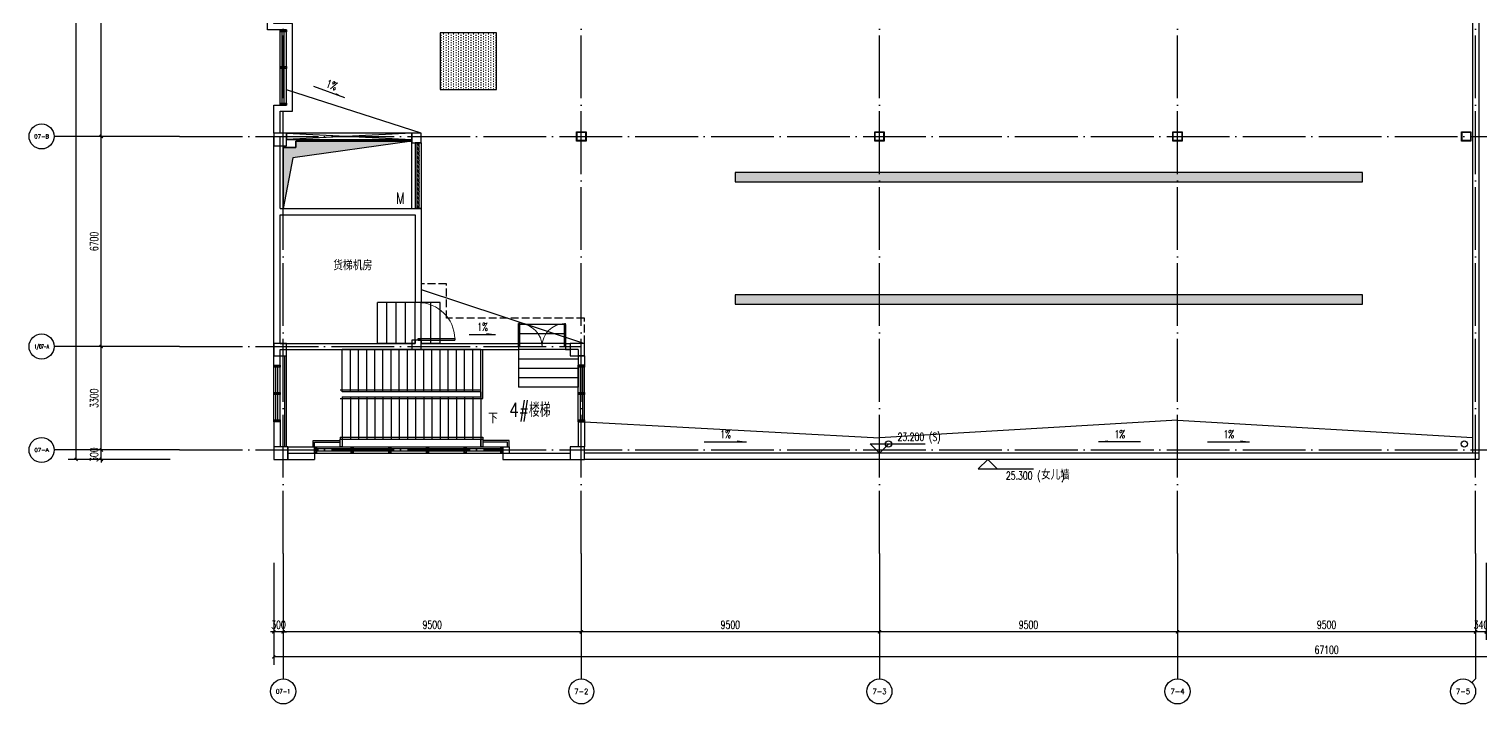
# Model space of a CAD drawing. Extents: x -621157 to 1764546, y -106808 to 741893.
# Drawn here: x 191900 to 238170, y 391900 to 413425 of the extents above; entities that cross this region are included whole.
import ezdxf
from ezdxf.enums import TextEntityAlignment as Align

# ---------------------------------------------------------------- set-up
doc = ezdxf.new("R2010")
doc.units = 0
doc.header["$LTSCALE"] = 1000
doc.header["$MEASUREMENT"] = 0
doc.linetypes.add('XREF-A-101-平面图_t3$0$DASH', pattern=[0.35, 0.25, -0.1])
doc.linetypes.add('XREF-A-101-平面图_t3$0$DOTE', pattern=[2.42, 2, -0.2, 0.02, -0.2])
for name, color, linetype in [('0-底图', 7, 'Continuous'), ('AXIS_TEXT', 7, 'Continuous'), ('XREF-A-101-平面图_t3$0$A-ABOVE', 8, 'XREF-A-101-平面图_t3$0$DASH'), ('XREF-A-101-平面图_t3$0$A-COLUMN', 8, 'Continuous'), ('XREF-A-101-平面图_t3$0$A-CURTWALL', 8, 'Continuous'), ('XREF-A-101-平面图_t3$0$A-DIM_ELEV', 8, 'Continuous'), ('XREF-A-101-平面图_t3$0$A-DOTE', 8, 'Continuous'), ('XREF-A-101-平面图_t3$0$A-GROUND', 8, 'Continuous'), ('XREF-A-101-平面图_t3$0$A-LEAD-AROW', 8, 'Continuous'), ('XREF-A-101-平面图_t3$0$A-PUB_HATCH', 8, 'Continuous'), ('XREF-A-101-平面图_t3$0$A-RAIL', 8, 'Continuous'), ('XREF-A-101-平面图_t3$0$A-ROOF', 8, 'Continuous'), ('XREF-A-101-平面图_t3$0$A-roof-water', 8, 'Continuous'), ('XREF-A-101-平面图_t3$0$A-ROOM-CH', 8, 'Continuous'), ('XREF-A-101-平面图_t3$0$A-STAIR', 8, 'Continuous'), ('XREF-A-101-平面图_t3$0$A-WALL-FILL', 8, 'Continuous'), ('XREF-A-101-平面图_t3$0$A-WINDOW', 8, 'Continuous'), ('XREF-A-101-平面图_t3$0$AXIS', 8, 'Continuous'), ('XREF-A-101-平面图_t3$0$COLU_DIM', 8, 'Continuous'), ('XREF-A-101-平面图_t3$0$DIM_SYMB', 8, 'Continuous'), ('XREF-A-101-平面图_t3$0$HANDRAIL', 8, 'Continuous'), ('XREF-A-101-平面图_t3$0$M-HOLE', 8, 'Continuous'), ('XREF-A-101-平面图_t3$0$P-投影', 8, 'Continuous'), ('XREF-A-101-平面图_t3$0$PUB_TEXT', 8, 'Continuous'), ('XREF-A-101-平面图_t3$0$SS-COLUMN', 8, 'Continuous'), ('XREF-A-101-平面图_t3$0$STAIR', 8, 'Continuous')]:
    doc.layers.add(name, color=color, linetype=linetype)
doc.styles.add('COMPLEX', font='COMPLEX')
doc.styles.add('XREF-A-101-平面图_t3$0$-HZDXCROMANS', font='ROMANS.shx', dxfattribs={"bigfont": 'HZDXC.shx'})
doc.styles.add('XREF-A-101-平面图_t3$0$_TCH_DIM', font='SIMPLEX', dxfattribs={"bigfont": 'GBCBIG'})
doc.styles.add('XREF-A-101-平面图_t3$0$A-AXIS-LABEL', font='COMPLEX', dxfattribs={"bigfont": 'GBCBIG'})
doc.styles.add('XREF-A-101-平面图_t3$0$A-DIM_T3', font='SIMPLEX', dxfattribs={"width": 0.705882, "bigfont": 'GBCBIG'})
doc.styles.add('XREF-A-101-平面图_t3$0$A-STANDARD', font='SIMPLEX', dxfattribs={"bigfont": 'GBCBIG'})
doc.styles.add('XREF-A-101-平面图_t3$0$hzdxcROMANS', font='ROMANS', dxfattribs={"width": 0.8, "bigfont": 'HZDXC'})
doc.dimstyles.new('XREF-A-101-平面图_t3$0$A-DIM-100', dxfattribs={"dimscale": 100, "dimtxt": 2.55, "dimasz": 1, "dimexe": 2.5, "dimexo": 3, "dimgap": 1, "dimtad": 1, "dimdec": 0, "dimzin": 0, "dimdsep": 46, "dimtxsty": 'XREF-A-101-平面图_t3$0$A-DIM_T3', "dimblk": 'XREF-A-101-平面图_t3$0$_ArchTick', "dimcen": 0.09, "dimclrt": 7, "dimazin": 2, "dimtfac": 1, "dimtdec": 0, "dimtix": 1, "dimtmove": 2, "dimatfit": 3, "dimfxl": 0, "dimtolj": 1, "dimtzin": 0, "dimarcsym": 0})

# ---------------------------------------------------------------- blocks, each defined once
blk = doc.blocks.new('XREF-A-101-平面图_t3$0$ROOM')
at = {"layer": 'XREF-A-101-平面图_t3$0$A-ROOM-CH', "style": 'XREF-A-101-平面图_t3$0$-HZDXCROMANS', "width": 0.6}
for tag, p in [('中文房间名称', (0, -1000)), ('英文房间名称', (0, -1500))]:
    blk.add_attdef(tag, text='', height=300, dxfattribs=at).set_placement(p, align=Align.CENTER)
blk = doc.blocks.new('XREF-A-101-平面图_t3$0$柱网RF')
at = {"layer": 'XREF-A-101-平面图_t3$0$A-COLUMN'}
for points in [[(-300, -30300), (100, -30300), (100, -29900), (-300, -29900)], [(4100, -30200), (4400, -30200), (4400, -29900), (4100, -29900)], [(4100, -36800), (4400, -36800), (4400, -36500), (4100, -36500)], [(-300, -37000), (100, -37000), (100, -36600), (-300, -36600)], [(9150, -37000), (9600, -37000), (9600, -36600), (9150, -36600)], [(-300, -40300), (150, -40300), (150, -39900), (-300, -39900)], [(9150, -40300), (9600, -40300), (9600, -39900), (9150, -39900)]]:
    blk.add_lwpolyline(points, close=True, dxfattribs=at)
blk = doc.blocks.new('XREF-A-101-平面图_t3$0$G$C869EB286')
at = {"layer": 'XREF-A-101-平面图_t3$0$A-WINDOW'}
h = blk.add_hatch(dxfattribs=at)
h.set_pattern_fill('ANSI31', color=256, scale=25)
h.set_pattern_definition([(45, (-143.957, -89940), (-28.0633, 28.0633), [])])
h.paths.add_polyline_path([(0, 60), (200, 60), (200, 0), (0, 0)])
blk.add_lwpolyline([(0, 60), (200, 60), (200, 0), (0, 0)], close=True, dxfattribs=at)
blk = doc.blocks.new('XREF-A-101-平面图_t3$0$G$CF108A83B')
at = {"layer": 'XREF-A-101-平面图_t3$0$DIM_SYMB'}
blk.add_lwpolyline([(6430, 1025, 0, 0, 0), (890, 1025, 0, 0, 0), (890, 2525, 0, 0, 0), (5870, 2525, 80, 0, 0), (6170, 2525, 0, 0, 0)], format="xyseb", dxfattribs=at)
at = {"layer": 'XREF-A-101-平面图_t3$0$HANDRAIL'}
for p, q in [((1820, 410), (6360, 410)), ((1820, 410), (1820, 350)), ((1820, 350), (6360, 350)), ((6360, 410), (6360, 350))]:
    blk.add_line(p, q, dxfattribs=at)
for points in [[(1820, 350), (1880, 350), (1880, 100), (1820, 100)], [(6300, 350), (6360, 350), (6360, 100), (6300, 100)]]:
    blk.add_lwpolyline(points, close=True, dxfattribs=at)
at = {"layer": 'XREF-A-101-平面图_t3$0$STAIR'}
for p, q in [((6300, 3200), (1880, 3200)), ((1880, 1850), (1880, 3200)), ((2140, 1850), (2140, 3200)), ((2400, 1850), (2400, 3200)), ((2660, 1850), (2660, 3200)), ((2920, 1850), (2920, 3200)), ((3180, 1850), (3180, 3200)), ((3440, 1850), (3440, 3200)), ((3700, 1850), (3700, 3200)), ((3960, 1850), (3960, 3200)), ((4220, 1850), (4220, 3200)), ((4480, 1850), (4480, 3200)), ((4740, 1850), (4740, 3200)), ((5000, 1850), (5000, 3200)), ((5260, 1850), (5260, 3200)), ((5520, 1850), (5520, 3200)), ((5780, 1850), (5780, 3200)), ((6040, 1850), (6040, 3200)), ((6300, 1850), (6300, 3200)), ((6300, 1700), (6300, 3200)), ((6360, 1640), (6360, 3200)), ((6300, 1910), (1820, 1910)), ((6300, 1850), (6300, 1910)), ((1820, 1640), (6360, 1640)), ((6300, 1850), (1880, 1850)), ((6300, 1850), (1880, 1850)), ((1880, 1700), (6300, 1700)), ((1880, 1700), (1880, 350)), ((1880, 1700), (6300, 1700)), ((2140, 1700), (2140, 350)), ((2400, 1700), (2400, 350)), ((2660, 1700), (2660, 350)), ((2920, 1700), (2920, 350)), ((3180, 1700), (3180, 350)), ((3440, 1700), (3440, 350)), ((3700, 1700), (3700, 350)), ((3960, 1700), (3960, 350)), ((4220, 1700), (4220, 350)), ((4480, 1700), (4480, 350)), ((4740, 1700), (4740, 350)), ((5000, 1700), (5000, 350)), ((5260, 1700), (5260, 350)), ((5520, 1700), (5520, 350)), ((5780, 1700), (5780, 350)), ((6040, 1700), (6040, 350)), ((6300, 1850), (6300, 1700)), ((6300, 1700), (6300, 350)), ((1880, 350), (6300, 350))]:
    blk.add_line(p, q, dxfattribs=at)
blk.add_lwpolyline([(6300, 350), (6300, 100)], dxfattribs=at)
at = {"layer": 'XREF-A-101-平面图_t3$0$PUB_TEXT', "style": 'XREF-A-101-平面图_t3$0$_TCH_DIM'}
blk.add_text('下', height=338, dxfattribs=at).set_placement((6535, 850))
blk = doc.blocks.new('XREF-A-101-平面图_t3$0$_ArchTick')
at = {"color": 0, "linetype": 'ByBlock', "const_width": 0.4}
blk.add_lwpolyline([(-0.5, -0.5), (0.5, 0.5)], dxfattribs=at)
blk = doc.blocks.new('*D25464')
at = {"layer": 'Defpoints', "color": 0}
for p in [(-5800, 0), (-3300, 0), (-3300, -300)]:
    blk.add_point(p, dxfattribs=at)
at = {"layer": 'XREF-A-101-平面图_t3$0$AXIS', "color": 0, "lineweight": -2}
for p, q in [((-3600, 0), (-6050, 0)), ((-5800, 0), (-5800, 100)), ((-5800, -300), (-5800, 0)), ((-3600, -300), (-6050, -300)), ((-5800, -300), (-5800, -400))]:
    blk.add_line(p, q, dxfattribs=at)
at = {"layer": 'XREF-A-101-平面图_t3$0$AXIS', "color": 0, "linetype": 'ByBlock', "lineweight": -2, "xscale": 100, "yscale": 100, "zscale": 100}
for p, rotation in [((-5800, 0), 270), ((-5800, -300), 90)]:
    blk.add_blockref('XREF-A-101-平面图_t3$0$_ArchTick', p, dxfattribs=dict(at, rotation=rotation))
at = {"layer": 'XREF-A-101-平面图_t3$0$AXIS', "color": 7, "insert": (-6028, -150), "char_height": 255, "attachment_point": 5, "rotation": 90, "style": 'XREF-A-101-平面图_t3$0$A-DIM_T3'}
blk.add_mtext('\\A1;300', dxfattribs=at)
blk = doc.blocks.new('*D25465')
at = {"layer": 'Defpoints', "color": 0}
for p in [(-5800, 3300), (-3300, 3300), (-3300, 0)]:
    blk.add_point(p, dxfattribs=at)
at = {"layer": 'XREF-A-101-平面图_t3$0$AXIS', "color": 0, "lineweight": -2}
for p, q in [((-3600, 3300), (-6050, 3300)), ((-5800, 0), (-5800, 3300)), ((-3600, 0), (-6050, 0))]:
    blk.add_line(p, q, dxfattribs=at)
at = {"layer": 'XREF-A-101-平面图_t3$0$AXIS', "color": 0, "linetype": 'ByBlock', "lineweight": -2, "xscale": 100, "yscale": 100, "zscale": 100}
for p, rotation in [((-5800, 3300), 90), ((-5800, 0), 270)]:
    blk.add_blockref('XREF-A-101-平面图_t3$0$_ArchTick', p, dxfattribs=dict(at, rotation=rotation))
at = {"layer": 'XREF-A-101-平面图_t3$0$AXIS', "color": 7, "insert": (-6028, 1650), "char_height": 255, "attachment_point": 5, "rotation": 90, "style": 'XREF-A-101-平面图_t3$0$A-DIM_T3'}
blk.add_mtext('\\A1;3300', dxfattribs=at)
blk = doc.blocks.new('*D25466')
at = {"layer": 'Defpoints', "color": 0}
for p in [(-5800, 10000), (-3300, 10000), (-3300, 3300)]:
    blk.add_point(p, dxfattribs=at)
at = {"layer": 'XREF-A-101-平面图_t3$0$AXIS', "color": 0, "lineweight": -2}
for p, q in [((-3600, 10000), (-6050, 10000)), ((-5800, 3300), (-5800, 10000)), ((-3600, 3300), (-6050, 3300))]:
    blk.add_line(p, q, dxfattribs=at)
at = {"layer": 'XREF-A-101-平面图_t3$0$AXIS', "color": 0, "linetype": 'ByBlock', "lineweight": -2, "xscale": 100, "yscale": 100, "zscale": 100}
for p, rotation in [((-5800, 10000), 90), ((-5800, 3300), 270)]:
    blk.add_blockref('XREF-A-101-平面图_t3$0$_ArchTick', p, dxfattribs=dict(at, rotation=rotation))
at = {"layer": 'XREF-A-101-平面图_t3$0$AXIS', "color": 7, "insert": (-6028, 6650), "char_height": 255, "attachment_point": 5, "rotation": 90, "style": 'XREF-A-101-平面图_t3$0$A-DIM_T3'}
blk.add_mtext('\\A1;6700', dxfattribs=at)
blk = doc.blocks.new('*D25467')
at = {"layer": 'Defpoints', "color": 0}
for p in [(-5800, 20000), (-3300, 20000), (-3300, 10000)]:
    blk.add_point(p, dxfattribs=at)
at = {"layer": 'XREF-A-101-平面图_t3$0$AXIS', "color": 0, "lineweight": -2}
for p, q in [((-3600, 20000), (-6050, 20000)), ((-5800, 10000), (-5800, 20000)), ((-3600, 10000), (-6050, 10000))]:
    blk.add_line(p, q, dxfattribs=at)
at = {"layer": 'XREF-A-101-平面图_t3$0$AXIS', "color": 0, "linetype": 'ByBlock', "lineweight": -2, "xscale": 100, "yscale": 100, "zscale": 100}
for p, rotation in [((-5800, 20000), 90), ((-5800, 10000), 270)]:
    blk.add_blockref('XREF-A-101-平面图_t3$0$_ArchTick', p, dxfattribs=dict(at, rotation=rotation))
at = {"layer": 'XREF-A-101-平面图_t3$0$AXIS', "color": 7, "insert": (-6028, 15000), "char_height": 255, "attachment_point": 5, "rotation": 90, "style": 'XREF-A-101-平面图_t3$0$A-DIM_T3'}
blk.add_mtext('\\A1;10000', dxfattribs=at)
blk = doc.blocks.new('_AXISO')
blk.add_circle((0, 0), 0.5)
at = {"layer": 'AXIS_TEXT', "style": 'COMPLEX'}
blk.add_attdef('A', text='', height=0.56, dxfattribs=at).set_placement((-0.25, -0.28), (0.25, -0.28), align=Align.FIT)
blk = doc.blocks.new('*D25474')
at = {"layer": 'Defpoints', "color": 0}
for p in [(-6600, 40500), (-3300, 40500), (-3300, -300)]:
    blk.add_point(p, dxfattribs=at)
at = {"layer": 'XREF-A-101-平面图_t3$0$AXIS', "color": 0, "lineweight": -2}
for p, q in [((-3600, 40500), (-6850, 40500)), ((-6600, -300), (-6600, 40500)), ((-3600, -300), (-6850, -300))]:
    blk.add_line(p, q, dxfattribs=at)
at = {"layer": 'XREF-A-101-平面图_t3$0$AXIS', "color": 0, "linetype": 'ByBlock', "lineweight": -2, "xscale": 100, "yscale": 100, "zscale": 100}
for p, rotation in [((-6600, 40500), 90), ((-6600, -300), 270)]:
    blk.add_blockref('XREF-A-101-平面图_t3$0$_ArchTick', p, dxfattribs=dict(at, rotation=rotation))
at = {"layer": 'XREF-A-101-平面图_t3$0$AXIS', "color": 7, "insert": (-6828, 20100), "char_height": 255, "attachment_point": 5, "rotation": 90, "style": 'XREF-A-101-平面图_t3$0$A-DIM_T3'}
blk.add_mtext('\\A1;40800', dxfattribs=at)
blk = doc.blocks.new('*D25488')
at = {"layer": 'Defpoints', "color": 0}
for p in [(38000, -3300), (38340, -3300), (38000, -5800)]:
    blk.add_point(p, dxfattribs=at)
at = {"layer": 'XREF-A-101-平面图_t3$0$AXIS', "color": 0, "lineweight": -2}
for p, q in [((38000, -3600), (38000, -6050)), ((38340, -3600), (38340, -6050)), ((38000, -5800), (37900, -5800)), ((38340, -5800), (38000, -5800)), ((38340, -5800), (38440, -5800))]:
    blk.add_line(p, q, dxfattribs=at)
at = {"layer": 'XREF-A-101-平面图_t3$0$AXIS', "color": 0, "linetype": 'ByBlock', "lineweight": -2, "xscale": 100, "yscale": 100, "zscale": 100}
blk.add_blockref('XREF-A-101-平面图_t3$0$_ArchTick', (38000, -5800), dxfattribs=at)
at = {"layer": 'XREF-A-101-平面图_t3$0$AXIS', "color": 0, "linetype": 'ByBlock', "lineweight": -2, "xscale": 100, "yscale": 100, "zscale": 100, "rotation": 180}
blk.add_blockref('XREF-A-101-平面图_t3$0$_ArchTick', (38340, -5800), dxfattribs=at)
at = {"layer": 'XREF-A-101-平面图_t3$0$AXIS', "color": 7, "insert": (38170, -5573), "char_height": 255, "attachment_point": 5, "style": 'XREF-A-101-平面图_t3$0$A-DIM_T3'}
blk.add_mtext('\\A1;340', dxfattribs=at)
blk = doc.blocks.new('*D25489')
at = {"layer": 'Defpoints', "color": 0}
for p in [(28500, -3300), (38000, -3300), (28500, -5800)]:
    blk.add_point(p, dxfattribs=at)
at = {"layer": 'XREF-A-101-平面图_t3$0$AXIS', "color": 0, "lineweight": -2}
for p, q in [((28500, -3600), (28500, -6050)), ((38000, -3600), (38000, -6050)), ((38000, -5800), (28500, -5800))]:
    blk.add_line(p, q, dxfattribs=at)
at = {"layer": 'XREF-A-101-平面图_t3$0$AXIS', "color": 0, "linetype": 'ByBlock', "lineweight": -2, "xscale": 100, "yscale": 100, "zscale": 100, "rotation": 180}
blk.add_blockref('XREF-A-101-平面图_t3$0$_ArchTick', (28500, -5800), dxfattribs=at)
at = {"layer": 'XREF-A-101-平面图_t3$0$AXIS', "color": 0, "linetype": 'ByBlock', "lineweight": -2, "xscale": 100, "yscale": 100, "zscale": 100}
blk.add_blockref('XREF-A-101-平面图_t3$0$_ArchTick', (38000, -5800), dxfattribs=at)
at = {"layer": 'XREF-A-101-平面图_t3$0$AXIS', "color": 7, "insert": (33250, -5573), "char_height": 255, "attachment_point": 5, "style": 'XREF-A-101-平面图_t3$0$A-DIM_T3'}
blk.add_mtext('\\A1;9500', dxfattribs=at)
blk = doc.blocks.new('*D25490')
at = {"layer": 'Defpoints', "color": 0}
for p in [(19000, -3300), (28500, -3300), (19000, -5800)]:
    blk.add_point(p, dxfattribs=at)
at = {"layer": 'XREF-A-101-平面图_t3$0$AXIS', "color": 0, "lineweight": -2}
for p, q in [((19000, -3600), (19000, -6050)), ((28500, -3600), (28500, -6050)), ((28500, -5800), (19000, -5800))]:
    blk.add_line(p, q, dxfattribs=at)
at = {"layer": 'XREF-A-101-平面图_t3$0$AXIS', "color": 0, "linetype": 'ByBlock', "lineweight": -2, "xscale": 100, "yscale": 100, "zscale": 100, "rotation": 180}
blk.add_blockref('XREF-A-101-平面图_t3$0$_ArchTick', (19000, -5800), dxfattribs=at)
at = {"layer": 'XREF-A-101-平面图_t3$0$AXIS', "color": 0, "linetype": 'ByBlock', "lineweight": -2, "xscale": 100, "yscale": 100, "zscale": 100}
blk.add_blockref('XREF-A-101-平面图_t3$0$_ArchTick', (28500, -5800), dxfattribs=at)
at = {"layer": 'XREF-A-101-平面图_t3$0$AXIS', "color": 7, "insert": (23750, -5573), "char_height": 255, "attachment_point": 5, "style": 'XREF-A-101-平面图_t3$0$A-DIM_T3'}
blk.add_mtext('\\A1;9500', dxfattribs=at)
blk = doc.blocks.new('*D25491')
at = {"layer": 'Defpoints', "color": 0}
for p in [(9500, -3300), (19000, -3300), (9500, -5800)]:
    blk.add_point(p, dxfattribs=at)
at = {"layer": 'XREF-A-101-平面图_t3$0$AXIS', "color": 0, "lineweight": -2}
for p, q in [((9500, -3600), (9500, -6050)), ((19000, -3600), (19000, -6050)), ((19000, -5800), (9500, -5800))]:
    blk.add_line(p, q, dxfattribs=at)
at = {"layer": 'XREF-A-101-平面图_t3$0$AXIS', "color": 0, "linetype": 'ByBlock', "lineweight": -2, "xscale": 100, "yscale": 100, "zscale": 100, "rotation": 180}
blk.add_blockref('XREF-A-101-平面图_t3$0$_ArchTick', (9500, -5800), dxfattribs=at)
at = {"layer": 'XREF-A-101-平面图_t3$0$AXIS', "color": 0, "linetype": 'ByBlock', "lineweight": -2, "xscale": 100, "yscale": 100, "zscale": 100}
blk.add_blockref('XREF-A-101-平面图_t3$0$_ArchTick', (19000, -5800), dxfattribs=at)
at = {"layer": 'XREF-A-101-平面图_t3$0$AXIS', "color": 7, "insert": (14250, -5573), "char_height": 255, "attachment_point": 5, "style": 'XREF-A-101-平面图_t3$0$A-DIM_T3'}
blk.add_mtext('\\A1;9500', dxfattribs=at)
blk = doc.blocks.new('*D25492')
at = {"layer": 'Defpoints', "color": 0}
for p in [(0, -3300), (9500, -3300), (0, -5800)]:
    blk.add_point(p, dxfattribs=at)
at = {"layer": 'XREF-A-101-平面图_t3$0$AXIS', "color": 0, "lineweight": -2}
for p, q in [((0, -3600), (0, -6050)), ((9500, -3600), (9500, -6050)), ((9500, -5800), (0, -5800))]:
    blk.add_line(p, q, dxfattribs=at)
at = {"layer": 'XREF-A-101-平面图_t3$0$AXIS', "color": 0, "linetype": 'ByBlock', "lineweight": -2, "xscale": 100, "yscale": 100, "zscale": 100, "rotation": 180}
blk.add_blockref('XREF-A-101-平面图_t3$0$_ArchTick', (0, -5800), dxfattribs=at)
at = {"layer": 'XREF-A-101-平面图_t3$0$AXIS', "color": 0, "linetype": 'ByBlock', "lineweight": -2, "xscale": 100, "yscale": 100, "zscale": 100}
blk.add_blockref('XREF-A-101-平面图_t3$0$_ArchTick', (9500, -5800), dxfattribs=at)
at = {"layer": 'XREF-A-101-平面图_t3$0$AXIS', "color": 7, "insert": (4750, -5573), "char_height": 255, "attachment_point": 5, "style": 'XREF-A-101-平面图_t3$0$A-DIM_T3'}
blk.add_mtext('\\A1;9500', dxfattribs=at)
blk = doc.blocks.new('*D25493')
at = {"layer": 'Defpoints', "color": 0}
for p in [(-300, -3300), (0, -3300), (-300, -5800)]:
    blk.add_point(p, dxfattribs=at)
at = {"layer": 'XREF-A-101-平面图_t3$0$AXIS', "color": 0, "lineweight": -2}
for p, q in [((-300, -3600), (-300, -6050)), ((0, -3600), (0, -6050)), ((-300, -5800), (-400, -5800)), ((0, -5800), (-300, -5800)), ((0, -5800), (100, -5800))]:
    blk.add_line(p, q, dxfattribs=at)
at = {"layer": 'XREF-A-101-平面图_t3$0$AXIS', "color": 0, "linetype": 'ByBlock', "lineweight": -2, "xscale": 100, "yscale": 100, "zscale": 100}
blk.add_blockref('XREF-A-101-平面图_t3$0$_ArchTick', (-300, -5800), dxfattribs=at)
at = {"layer": 'XREF-A-101-平面图_t3$0$AXIS', "color": 0, "linetype": 'ByBlock', "lineweight": -2, "xscale": 100, "yscale": 100, "zscale": 100, "rotation": 180}
blk.add_blockref('XREF-A-101-平面图_t3$0$_ArchTick', (0, -5800), dxfattribs=at)
at = {"layer": 'XREF-A-101-平面图_t3$0$AXIS', "color": 7, "insert": (-150, -5573), "char_height": 255, "attachment_point": 5, "style": 'XREF-A-101-平面图_t3$0$A-DIM_T3'}
blk.add_mtext('\\A1;300', dxfattribs=at)
blk = doc.blocks.new('*D25504')
at = {"layer": 'Defpoints', "color": 0}
for p in [(-300, -3300), (66800, -3300), (-300, -6600)]:
    blk.add_point(p, dxfattribs=at)
at = {"layer": 'XREF-A-101-平面图_t3$0$AXIS', "color": 0, "lineweight": -2}
for p, q in [((-300, -3600), (-300, -6850)), ((66800, -3600), (66800, -6850)), ((66800, -6600), (-300, -6600))]:
    blk.add_line(p, q, dxfattribs=at)
at = {"layer": 'XREF-A-101-平面图_t3$0$AXIS', "color": 0, "linetype": 'ByBlock', "lineweight": -2, "xscale": 100, "yscale": 100, "zscale": 100, "rotation": 180}
blk.add_blockref('XREF-A-101-平面图_t3$0$_ArchTick', (-300, -6600), dxfattribs=at)
at = {"layer": 'XREF-A-101-平面图_t3$0$AXIS', "color": 0, "linetype": 'ByBlock', "lineweight": -2, "xscale": 100, "yscale": 100, "zscale": 100}
blk.add_blockref('XREF-A-101-平面图_t3$0$_ArchTick', (66800, -6600), dxfattribs=at)
at = {"layer": 'XREF-A-101-平面图_t3$0$AXIS', "color": 7, "insert": (33250, -6373), "char_height": 255, "attachment_point": 5, "style": 'XREF-A-101-平面图_t3$0$A-DIM_T3'}
blk.add_mtext('\\A1;67100', dxfattribs=at)
blk = doc.blocks.new('XREF-A-101-平面图_t3$0$G$C24DDAA76')
at = {"layer": 'XREF-A-101-平面图_t3$0$P-投影'}
for centre in [(19288, -39806), (37639, -39806)]:
    blk.add_circle(centre, 100, dxfattribs=at)
blk = doc.blocks.new('XREF-A-101-平面图_t3$0$SS-Column')
at = {"layer": 'XREF-A-101-平面图_t3$0$SS-COLUMN', "color": 6, "linetype": 'Continuous', "ltscale": 100}
for points in [[(4882127, 752679), (4882427, 752679), (4882427, 752379), (4882127, 752379)], [(4882143, 752663), (4882411, 752663), (4882411, 752395), (4882143, 752395)], [(4891627, 752679), (4891927, 752679), (4891927, 752379), (4891627, 752379)], [(4891643, 752663), (4891911, 752663), (4891911, 752395), (4891643, 752395)], [(4901127, 752679), (4901427, 752679), (4901427, 752379), (4901127, 752379)], [(4901143, 752663), (4901411, 752663), (4901411, 752395), (4901143, 752395)], [(4910327, 752679), (4910627, 752679), (4910627, 752379), (4910327, 752379)], [(4910343, 752663), (4910611, 752663), (4910611, 752395), (4910343, 752395)]]:
    blk.add_lwpolyline(points, close=True, dxfattribs=at)
blk = doc.blocks.new('XREF-A-101-平面图_t3$0$G$C8D967849')
at = {"layer": 'XREF-A-101-平面图_t3$0$COLU_DIM', "linetype": 'Continuous', "ltscale": 100}
blk.add_blockref('XREF-A-101-平面图_t3$0$SS-Column', (-4872777, -742529), dxfattribs=at)
blk = doc.blocks.new('XREF-A-101-平面图_t3$0$DOOR2DLIB$SYSLIB$00000108')
at = {"color": 0}
for p, q in [((-0.5, 0), (-0.5, 0.4875)), ((-0.475, 0.4875), (-0.5, 0.4875)), ((-0.475, 0), (-0.475, 0.4875)), ((0.475, 0), (0.475, 0.4875)), ((0.475, 0.4875), (0.5, 0.4875)), ((0.5, 0), (0.5, 0.4875)), ((-0.5, 0), (-0.475, 0)), ((0.5, 0), (0.475, 0))]:
    blk.add_line(p, q, dxfattribs=at)
at = {"color": 0, "lineweight": 13}
for centre, start, end in [((-0.4875, 0), 0, 88.53072), ((0.4875, 0), 91.46928, 180)]:
    blk.add_arc(centre, 0.4875, start, end, dxfattribs=at)
blk = doc.blocks.new('XREF-A-101-平面图_t3$0$WINDOW2DLIB$SYSLIB$00000001')
at = {"color": 0}
for points in [[(-0.5, 0.5), (-0.5, -0.5)], [(-0.5, 0.5), (0.5, 0.5)], [(0.5, -0.5), (0.5, 0.5)], [(0.5, 0.1667), (-0.5, 0.1667)], [(0.5, -0.1667), (-0.5, -0.1667)], [(-0.5, -0.5), (0.5, -0.5)]]:
    blk.add_lwpolyline(points, dxfattribs=at)
blk = doc.blocks.new('XREF-A-101-平面图_t3$0$DOOR2DLIB$SYSLIB$00000107')
at = {"color": 0}
for p, q in [((0.45, 0.975), (0.5, 0.975)), ((0.45, 0), (0.45, 0.975)), ((0.5, 0), (0.5, 0.975)), ((0.5, 0), (0.45, 0))]:
    blk.add_line(p, q, dxfattribs=at)
at = {"color": 0, "lineweight": 13}
blk.add_arc((0.475, 0), 0.975, 91.4693, 180, dxfattribs=at)
blk = doc.blocks.new('XREF-A-101-平面图_t3$0$WINDOW2DLIB$SYSLIB$00000012')
at = {"color": 0}
for points in [[(-0.5, 0.5), (-0.5, -0.5)], [(0.5, 0.5), (-0.5, 0.5)], [(0.5, -0.5), (0.5, 0.5)], [(-0.5, 0.167), (0.5, 0.167)], [(-0.452, -0.167), (-0.5, 0.084)], [(-0.384, -0.167), (-0.448, 0.167)], [(-0.316, -0.167), (-0.38, 0.167)], [(-0.248, -0.167), (-0.312, 0.167)], [(-0.18, -0.167), (-0.244, 0.167)], [(-0.112, -0.167), (-0.176, 0.167)], [(-0.044, -0.167), (-0.108, 0.167)], [(0.024, -0.167), (-0.04, 0.167)], [(0.092, -0.167), (0.028, 0.167)], [(0.16, -0.167), (0.096, 0.167)], [(0.228, -0.167), (0.164, 0.167)], [(0.296, -0.167), (0.232, 0.167)], [(0.364, -0.167), (0.3, 0.167)], [(0.432, -0.167), (0.368, 0.167)], [(0.5, -0.167), (0.436, 0.167)], [(-0.5, -0.167), (0.5, -0.167)], [(0.5, -0.5), (-0.5, -0.5)]]:
    blk.add_lwpolyline(points, dxfattribs=at)
blk = doc.blocks.new('XREF-A-101-平面图_t3$0$轴网(3)')
at = {"layer": 'XREF-A-101-平面图_t3$0$A-DOTE', "linetype": 'XREF-A-101-平面图_t3$0$DOTE'}
for p, q in [((0, -3300), (0, 43300)), ((9500, -3300), (9500, 43300)), ((19000, -3300), (19000, 43300)), ((28500, -3300), (28500, 43300)), ((38000, -3300), (38000, 43300)), ((-3300, 10000), (69800, 10000)), ((-3300, 3300), (9500, 3300)), ((-3300, 0), (69800, 0))]:
    blk.add_line(p, q, dxfattribs=at)
at = {"layer": 'XREF-A-101-平面图_t3$0$AXIS'}
for p, q in [((-3300, 10000), (-7300, 10000)), ((-3300, 3300), (-7300, 3300)), ((-3300, 0), (-7300, 0)), ((0, -3300), (0, -7300)), ((9500, -3300), (9500, -7300)), ((19000, -3300), (19000, -7300)), ((28500, -3300), (28500, -7300)), ((38000, -3300), (38000, -7300)), ((38000, -7300), (37882.8, -7417.2))]:
    blk.add_line(p, q, dxfattribs=at)
ref = blk.add_blockref('_AXISO', (-7700, 10000), dxfattribs=dict(at, xscale=800, yscale=800, zscale=800))
ref.add_attrib('A', '07-B', dxfattribs={"color": 7, "height": 123.31, "style": 'XREF-A-101-平面图_t3$0$A-AXIS-LABEL', "width": 0.951807}).set_placement((-7931.9, 9938.3), (-7468.1, 9938.3), align=Align.FIT)
ref = blk.add_blockref('_AXISO', (-7700, 3300), dxfattribs=dict(at, xscale=800, yscale=800, zscale=800))
ref.add_attrib('A', '1/07-A', dxfattribs={"color": 7, "height": 129.72, "style": 'XREF-A-101-平面图_t3$0$A-AXIS-LABEL', "width": 0.618285}).set_placement((-7931.1, 3235.1), (-7468.9, 3235.1), align=Align.FIT)
ref = blk.add_blockref('_AXISO', (-7700, 0), dxfattribs=dict(at, xscale=800, yscale=800, zscale=800))
ref.add_attrib('A', '07-A', dxfattribs={"color": 7, "height": 121.87, "style": 'XREF-A-101-平面图_t3$0$A-AXIS-LABEL', "width": 0.952381}).set_placement((-7932.1, -60.9), (-7467.9, -60.9), align=Align.FIT)
ref = blk.add_blockref('_AXISO', (0, -7700), dxfattribs=dict(at, xscale=800, yscale=800, zscale=800))
ref.add_attrib('A', '07-1', dxfattribs={"color": 7, "height": 136.14, "style": 'XREF-A-101-平面图_t3$0$A-AXIS-LABEL', "width": 0.946667}).set_placement((-230.1, -7768.1), (230.1, -7768.1), align=Align.FIT)
ref = blk.add_blockref('_AXISO', (9500, -7700), dxfattribs=dict(at, xscale=800, yscale=800, zscale=800))
ref.add_attrib('A', '7-2', dxfattribs={"color": 7, "height": 168.54, "style": 'XREF-A-101-平面图_t3$0$A-AXIS-LABEL', "width": 0.933333}).set_placement((9275.3, -7784.3), (9724.7, -7784.3), align=Align.FIT)
ref = blk.add_blockref('_AXISO', (19000, -7700), dxfattribs=dict(at, xscale=800, yscale=800, zscale=800))
ref.add_attrib('A', '7-3', dxfattribs={"color": 7, "height": 168.54, "style": 'XREF-A-101-平面图_t3$0$A-AXIS-LABEL', "width": 0.933333}).set_placement((18775.3, -7784.3), (19224.7, -7784.3), align=Align.FIT)
ref = blk.add_blockref('_AXISO', (28500, -7700), dxfattribs=dict(at, xscale=800, yscale=800, zscale=800))
ref.add_attrib('A', '7-4', dxfattribs={"color": 7, "height": 163.41, "style": 'XREF-A-101-平面图_t3$0$A-AXIS-LABEL', "width": 0.935484}).set_placement((28274.3, -7781.7), (28725.7, -7781.7), align=Align.FIT)
ref = blk.add_blockref('_AXISO', (37600, -7700), dxfattribs=dict(at, xscale=800, yscale=800, zscale=800))
ref.add_attrib('A', '7-5', dxfattribs={"color": 7, "height": 168.54, "style": 'XREF-A-101-平面图_t3$0$A-AXIS-LABEL', "width": 0.933333}).set_placement((37375.3, -7784.3), (37824.7, -7784.3), align=Align.FIT)
for p1, p2, distance, picture, middle in [((-3300, -300), (-3300, 40500), 3300, '*D25474', (-6827.5, 20100)), ((-3300, 10000), (-3300, 20000), 2500, '*D25467', (-6027.5, 15000)), ((-3300, 3300), (-3300, 10000), 2500, '*D25466', (-6027.5, 6650)), ((-3300, 0), (-3300, 3300), 2500, '*D25465', (-6027.5, 1650)), ((-3300, -300), (-3300, 0), 2500, '*D25464', (-6027.5, -150)), ((0, -3300), (-300, -3300), 2500, '*D25493', (-150, -5572.5)), ((66800, -3300), (-300, -3300), 3300, '*D25504', (33250, -6372.5)), ((9500, -3300), (0, -3300), 2500, '*D25492', (4750, -5572.5)), ((19000, -3300), (9500, -3300), 2500, '*D25491', (14250, -5572.5)), ((28500, -3300), (19000, -3300), 2500, '*D25490', (23750, -5572.5)), ((38000, -3300), (28500, -3300), 2500, '*D25489', (33250, -5572.5)), ((38340, -3300), (38000, -3300), 2500, '*D25488', (38170, -5572.5))]:
    dim = blk.add_aligned_dim(p1=p1, p2=p2, distance=distance, dimstyle='XREF-A-101-平面图_t3$0$A-DIM-100', dxfattribs=at)
    dim.commit()
    dim.dimension.update_dxf_attribs({"geometry": picture, "text_midpoint": middle})
blk = doc.blocks.new('XREF-A-101-平面图_t3')
at = {"layer": 'XREF-A-101-平面图_t3$0$A-LEAD-AROW'}
for points in [[(201948, 411239), (201667, 411342), (201680, 411380)], [(206769, 403688), (206469, 403688), (206469, 403728)]]:
    blk.add_hatch(color=256, dxfattribs=at).paths.add_polyline_path(points, flags=17)
at = {"layer": 'XREF-A-101-平面图_t3$0$A-LEAD-AROW', "transparency": 33554559}
for points in [[(214759, 400264), (214459, 400264), (214459, 400304)], [(225980, 400264), (226280, 400264), (226280, 400304)], [(230797, 400264), (230497, 400264), (230497, 400304)]]:
    blk.add_hatch(color=256, dxfattribs=at).paths.add_polyline_path(points, flags=17)
at = {"layer": 'XREF-A-101-平面图_t3$0$A-PUB_HATCH'}
h = blk.add_hatch(dxfattribs=at)
h.set_pattern_fill('DOTS', color=256, scale=50, angle=270)
h.set_pattern_definition([(270, (204000, 652505), (79.375, -39.6875), [0, -79.375])])
h.paths.add_polyline_path([(206800, 411500), (206800, 413300), (205000, 413300), (205000, 411500)])
h = blk.add_hatch(color=256, dxfattribs=at)
h.dxf.hatch_style = 1
h.paths.add_polyline_path([(204100, 409850), (200303, 409314), (200000, 407700), (200000, 409650), (200400, 409650), (200400, 409850)])
h = blk.add_hatch(dxfattribs=at)
h.set_pattern_fill('DOTS', color=256, scale=50, angle=270)
h.set_pattern_definition([(270, (213400, 648005), (79.375, -39.6875), [0, -79.375])])
h.paths.add_polyline_path([(234400, 408550), (234400, 408850), (214400, 408850), (214400, 408550)])
h = blk.add_hatch(dxfattribs=at)
h.set_pattern_fill('DOTS', color=256, scale=50, angle=270)
h.set_pattern_definition([(270, (213400, 644105), (79.375, -39.6875), [0, -79.375])])
h.paths.add_polyline_path([(234400, 404650), (234400, 404950), (214400, 404950), (214400, 404650)])
at = {"layer": 'XREF-A-101-平面图_t3$0$A-ABOVE'}
blk.add_lwpolyline([(209600, 403400), (209600, 404200), (205200, 404200), (205200, 405300), (204400, 405300)], dxfattribs=at)
at = {"layer": 'XREF-A-101-平面图_t3$0$A-CURTWALL'}
for p, q in [((199900, 411000), (199900, 413400)), ((199900, 413400), (200100, 413400)), ((199967, 411000), (199967, 413400)), ((200033, 411000), (200033, 413400)), ((200100, 411000), (200100, 413400)), ((199900, 411000), (200100, 411000)), ((199700, 400910), (199700, 402700)), ((199767, 400910), (199767, 402700)), ((199833, 400910), (199833, 402700)), ((199900, 400910), (199900, 402700))]:
    blk.add_line(p, q, dxfattribs=at)
at = {"layer": 'XREF-A-101-平面图_t3$0$A-DIM_ELEV'}
for p, q in [((219000, 399900), (218700, 400200)), ((218700, 400200), (220460, 400200)), ((219000, 399900), (219300, 400200)), ((222452, 399700), (222152, 399400)), ((222152, 399400), (223912, 399400)), ((222452, 399700), (222752, 399400))]:
    blk.add_line(p, q, dxfattribs=at)
at = {"layer": 'XREF-A-101-平面图_t3$0$A-GROUND', "linetype": 'XREF-A-101-平面图_t3$0$DASH'}
blk.add_lwpolyline([(238100, 429000), (238100, 400400)], dxfattribs=at)
at = {"layer": 'XREF-A-101-平面图_t3$0$A-LEAD-AROW'}
for points in [[(200967, 411598), (201948, 411239)], [(205930, 403688), (206769, 403688)], [(213417, 400264), (214759, 400264)], [(227323, 400264), (225980, 400264)], [(229455, 400264), (230797, 400264)]]:
    blk.add_lwpolyline(points, dxfattribs=at)
at = {"layer": 'XREF-A-101-平面图_t3$0$A-RAIL'}
for points in [[(200050, 400100), (200050, 403000)], [(200050, 400100), (200050, 403000)], [(200100, 400100), (200100, 403000)], [(200100, 400100), (200100, 403000)], [(200950, 400100), (200950, 400300), (201820, 400300)], [(201000, 400100), (201000, 400250), (201820, 400250)], [(207200, 400100), (207200, 400300), (206360, 400300)], [(207150, 400100), (207150, 400250), (206360, 400250)]]:
    blk.add_lwpolyline(points, dxfattribs=at)
at = {"layer": 'XREF-A-101-平面图_t3$0$A-ROOF'}
for p, q in [((237900, 429000), (237900, 399900)), ((238100, 399900), (209600, 399900))]:
    blk.add_line(p, q, dxfattribs=at)
for points in [[(199700, 410100), (199700, 411000), (200100, 411000), (200100, 413400), (199500, 413400), (199500, 440500)], [(199900, 410100), (199900, 410800), (200300, 410800), (200300, 413600), (199700, 413600), (199700, 440300)], [(238100, 429000), (238100, 399700), (209600, 399700)]]:
    blk.add_lwpolyline(points, dxfattribs=at)
at = {"layer": 'XREF-A-101-平面图_t3$0$A-roof-water'}
for points in [[(204400, 410100), (200100, 411488)], [(204400, 405119), (209600, 403400)], [(209600, 400900), (219000, 400392)], [(228500, 400947), (219000, 400392)], [(228500, 399900), (228500, 400947)], [(228500, 400947), (237900, 400401)]]:
    blk.add_lwpolyline(points, dxfattribs=at)
at = {"layer": 'XREF-A-101-平面图_t3$0$A-STAIR'}
for p, q in [((204200, 404700), (203000, 404700)), ((203000, 403400), (203000, 404700)), ((203300, 403400), (203300, 404700)), ((203600, 403400), (203600, 404700)), ((203900, 403400), (203900, 404700)), ((204200, 403400), (204200, 404700)), ((205000, 404700), (204400, 404700)), ((204400, 403400), (204400, 404700)), ((204700, 403400), (204700, 404700)), ((205000, 403400), (205000, 404700)), ((207500, 404000), (207500, 403400)), ((209000, 404000), (207500, 404000)), ((209000, 404000), (209000, 403400)), ((209000, 403700), (207500, 403700)), ((204200, 403400), (203000, 403400)), ((205000, 403400), (204400, 403400)), ((209000, 403400), (207500, 403400)), ((207500, 403200), (207500, 402000)), ((209400, 403200), (207500, 403200)), ((209400, 403200), (209400, 402000)), ((209400, 402900), (207500, 402900)), ((209400, 402600), (207500, 402600)), ((209400, 402300), (207500, 402300)), ((209400, 402000), (207500, 402000))]:
    blk.add_line(p, q, dxfattribs=at)
at = {"layer": 'XREF-A-101-平面图_t3$0$A-WALL-FILL', "color": 171}
for p, q in [((199700, 407600), (199700, 410000)), ((199700, 410000), (199900, 410000)), ((199900, 407700), (199900, 410000)), ((204400, 409800), (204200, 409800)), ((199900, 407700), (204400, 407700)), ((204400, 407700), (204200, 407700)), ((204400, 407700), (204400, 404700)), ((199700, 403300), (199700, 407600)), ((199900, 407500), (204200, 407500)), ((199900, 403400), (199900, 407500)), ((204200, 407500), (204200, 404700)), ((204200, 403500), (204200, 403400)), ((204400, 403500), (204400, 403400)), ((199700, 402700), (199700, 403300)), ((199900, 403400), (204200, 403400)), ((199900, 403200), (204300, 403200)), ((199900, 402700), (199900, 403200)), ((204300, 403200), (207500, 403200)), ((204400, 403400), (207500, 403400)), ((209000, 403400), (209150, 403400)), ((209000, 403200), (209150, 403200)), ((209150, 403400), (209150, 403200)), ((199700, 402700), (199900, 402700)), ((209400, 403000), (209400, 402700)), ((209600, 403000), (209400, 403000)), ((209600, 403000), (209600, 402700)), ((199700, 400910), (199700, 400100)), ((199900, 400910), (199700, 400910)), ((199900, 400910), (199900, 400100)), ((209400, 400900), (209400, 400100)), ((209600, 400900), (209600, 400100)), ((199900, 400100), (199700, 400100)), ((200150, 400100), (201000, 400100)), ((200150, 400100), (200150, 399900)), ((200150, 399900), (201000, 399900)), ((200150, 399900), (201000, 399900)), ((200150, 399900), (200150, 399700)), ((201000, 399900), (201000, 399700)), ((207000, 400100), (207200, 400100)), ((207000, 399900), (207200, 399900)), ((207000, 399900), (209150, 399900)), ((207000, 399900), (207000, 399700)), ((207200, 400100), (207200, 399900)), ((209150, 399900), (209150, 399700)), ((209600, 400100), (209400, 400100)), ((200150, 399700), (201000, 399700)), ((207000, 399700), (209150, 399700))]:
    blk.add_line(p, q, dxfattribs=at)
for points in [[(204400, 409800), (204200, 409800)], [(204400, 407700), (204200, 407700)], [(204400, 404700), (204200, 404700)], [(204400, 403500), (204200, 403500)], [(207500, 403400), (207500, 403200)], [(209000, 403400), (209000, 403200)], [(209600, 402700), (209400, 402700)], [(209600, 400900), (209400, 400900)], [(201000, 400100), (201000, 399900)], [(207000, 400100), (207000, 399900)]]:
    blk.add_lwpolyline(points, dxfattribs=at)
at = {"layer": 'XREF-A-101-平面图_t3$0$M-HOLE'}
for points in [[(206800, 411500), (206800, 413300), (205000, 413300), (205000, 411500)], [(200100, 409900), (204100, 409900), (204100, 410100), (200100, 410100)], [(234400, 408550), (234400, 408850), (214400, 408850), (214400, 408550)], [(234400, 404650), (234400, 404950), (214400, 404950), (214400, 404650)]]:
    blk.add_lwpolyline(points, close=True, dxfattribs=at)
for points in [[(204100, 410100), (200100, 409900)], [(200100, 410100), (204100, 409900)], [(204100, 409850), (200400, 409850), (200400, 409650), (200000, 409650), (200000, 407700), (204100, 407700), (204100, 409850), (204100, 409850)], [(204100, 409850), (200303, 409314), (200000, 407700), (200000, 409650), (200400, 409650), (200400, 409850), (204100, 409850)]]:
    blk.add_lwpolyline(points, dxfattribs=at)
for name, p in [('XREF-A-101-平面图_t3$0$G$C24DDAA76', (200000, 440000)), ('XREF-A-101-平面图_t3$0$G$C8D967849', (200000, 400000)), ('XREF-A-101-平面图_t3$0$G$CF108A83B', (200000, 400000))]:
    blk.add_blockref(name, p)
at = {"layer": 'XREF-A-101-平面图_t3$0$A-COLUMN'}
blk.add_blockref('XREF-A-101-平面图_t3$0$柱网RF', (200000, 440000), dxfattribs=at)
at = {"layer": 'XREF-A-101-平面图_t3$0$A-DOTE'}
blk.add_blockref('XREF-A-101-平面图_t3$0$轴网(3)', (200000, 400000), dxfattribs=at)
at = {"layer": 'XREF-A-101-平面图_t3$0$A-ROOM-CH'}
ref = blk.add_blockref('XREF-A-101-平面图_t3$0$ROOM', (202215, 406732), dxfattribs=at)
ref.add_attrib('中文房间名称', '货梯机房', dxfattribs={"height": 300, "style": 'XREF-A-101-平面图_t3$0$-HZDXCROMANS', "width": 0.8}).set_placement((202215, 405732), align=Align.CENTER)
ref = blk.add_blockref('XREF-A-101-平面图_t3$0$ROOM', (207859, 402556), dxfattribs=dict(at, xscale=1.5, yscale=1.5, zscale=1.5))
ref.add_attrib('中文房间名称', '4#楼梯', dxfattribs={"height": 450, "style": 'XREF-A-101-平面图_t3$0$-HZDXCROMANS', "width": 0.8}).set_placement((207859, 401056), align=Align.CENTER)
at = {"layer": 'XREF-A-101-平面图_t3$0$A-WINDOW'}
for p, rotation in [((200100, 413400), 180), ((200100, 412230), 180), ((200100, 411060), 180), ((199900, 402700), 180), ((199900, 401830), 180), ((199900, 400960), 180), ((201000, 400100), 270), ((202170, 400100), 270), ((203370, 400100), 270), ((204570, 400100), 270), ((205770, 400100), 270), ((206940, 400100), 270)]:
    blk.add_blockref('XREF-A-101-平面图_t3$0$G$C869EB286', p, dxfattribs=dict(at, rotation=rotation))
at = {"layer": 'XREF-A-101-平面图_t3$0$A-WINDOW', "rotation": 270.0000000000008}
for name, p, xscale, yscale, zscale in [('XREF-A-101-平面图_t3$0$WINDOW2DLIB$SYSLIB$00000012', (204300, 408750), -2099.99999981327, 200, -2099.99999981327), ('XREF-A-101-平面图_t3$0$DOOR2DLIB$SYSLIB$00000107', (204300, 404100), 1200, 1200, 1200), ('XREF-A-101-平面图_t3$0$WINDOW2DLIB$SYSLIB$00000001', (209500, 401800), -1800.000000000116, -200, -1800.000000000116)]:
    blk.add_blockref(name, p, dxfattribs=dict(at, xscale=xscale, yscale=yscale, zscale=zscale))
at = {"layer": 'XREF-A-101-平面图_t3$0$A-WINDOW'}
for name, p, xscale, yscale, zscale in [('XREF-A-101-平面图_t3$0$DOOR2DLIB$SYSLIB$00000108', (208250, 403300), -1500, 1500, -1500), ('XREF-A-101-平面图_t3$0$WINDOW2DLIB$SYSLIB$00000001', (204000, 400000), 6000, 200, 6000)]:
    blk.add_blockref(name, p, dxfattribs=dict(at, xscale=xscale, yscale=yscale, zscale=zscale))
for p in [(209400, 402640), (209400, 401770), (209400, 400900)]:
    blk.add_blockref('XREF-A-101-平面图_t3$0$G$C869EB286', p, dxfattribs=at)
at = {"layer": 'XREF-A-101-平面图_t3$0$A-DIM_ELEV', "color": 7, "style": 'XREF-A-101-平面图_t3$0$A-STANDARD', "width": 0.705882}
for s, p in [('23.200', (219579, 400290)), ('(S)', (220580, 400290)), ('(', (224032, 399055)), (')', (224792, 399055)), ('25.300', (223031, 399055))]:
    blk.add_text(s, height=255, dxfattribs=at).set_placement(p)
at = {"layer": 'XREF-A-101-平面图_t3$0$A-DIM_ELEV', "color": 7, "style": 'XREF-A-101-平面图_t3$0$A-STANDARD'}
blk.add_text('女儿墙', height=320, dxfattribs=at).set_placement((224152, 399055))
at = {"layer": 'XREF-A-101-平面图_t3$0$A-LEAD-AROW', "color": 7, "style": 'XREF-A-101-平面图_t3$0$A-STANDARD', "width": 0.705882}
blk.add_text('1%', height=255, rotation=339.9006, dxfattribs=at).set_placement((201343, 411579))
for p in [(206186, 403799), (213925, 400375), (226489, 400375), (229963, 400375)]:
    blk.add_text('1%', height=255, dxfattribs=at).set_placement(p)
at = {"layer": 'XREF-A-101-平面图_t3$0$M-HOLE', "style": 'XREF-A-101-平面图_t3$0$hzdxcROMANS', "width": 0.7}
blk.add_text('M', height=360, dxfattribs=at).set_placement((203604, 407854))

msp = doc.modelspace()

# ---------------------------------------------------------------- block references
at = {"layer": '0-底图'}
msp.add_blockref('XREF-A-101-平面图_t3', (0, 0), dxfattribs=at)

doc.saveas('drawing.dxf')
